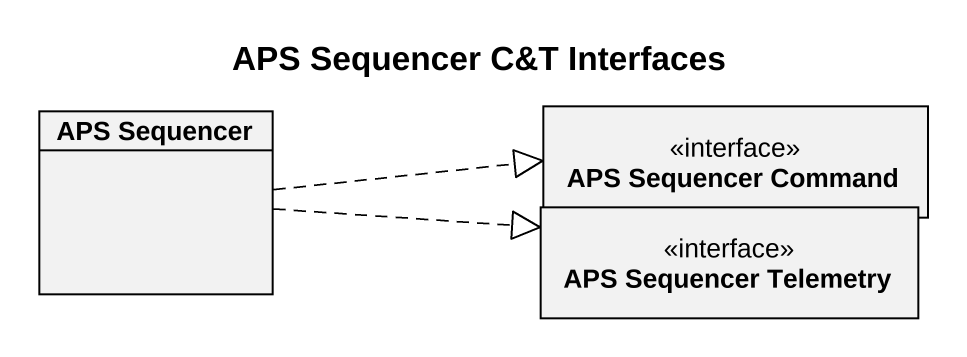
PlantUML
@startuml
title APS Sequencer C&T Interfaces
hide circle
hide empty members
class "APS Sequencer" as APS_Sequencer
interface "APS Sequencer Telemetry" as APS_Sequencer_Telemetry
interface "APS Sequencer Command" as APS_Sequencer_Command
APS_Sequencer .right.|> APS_Sequencer_Telemetry
APS_Sequencer .right.|> APS_Sequencer_Command
@enduml
